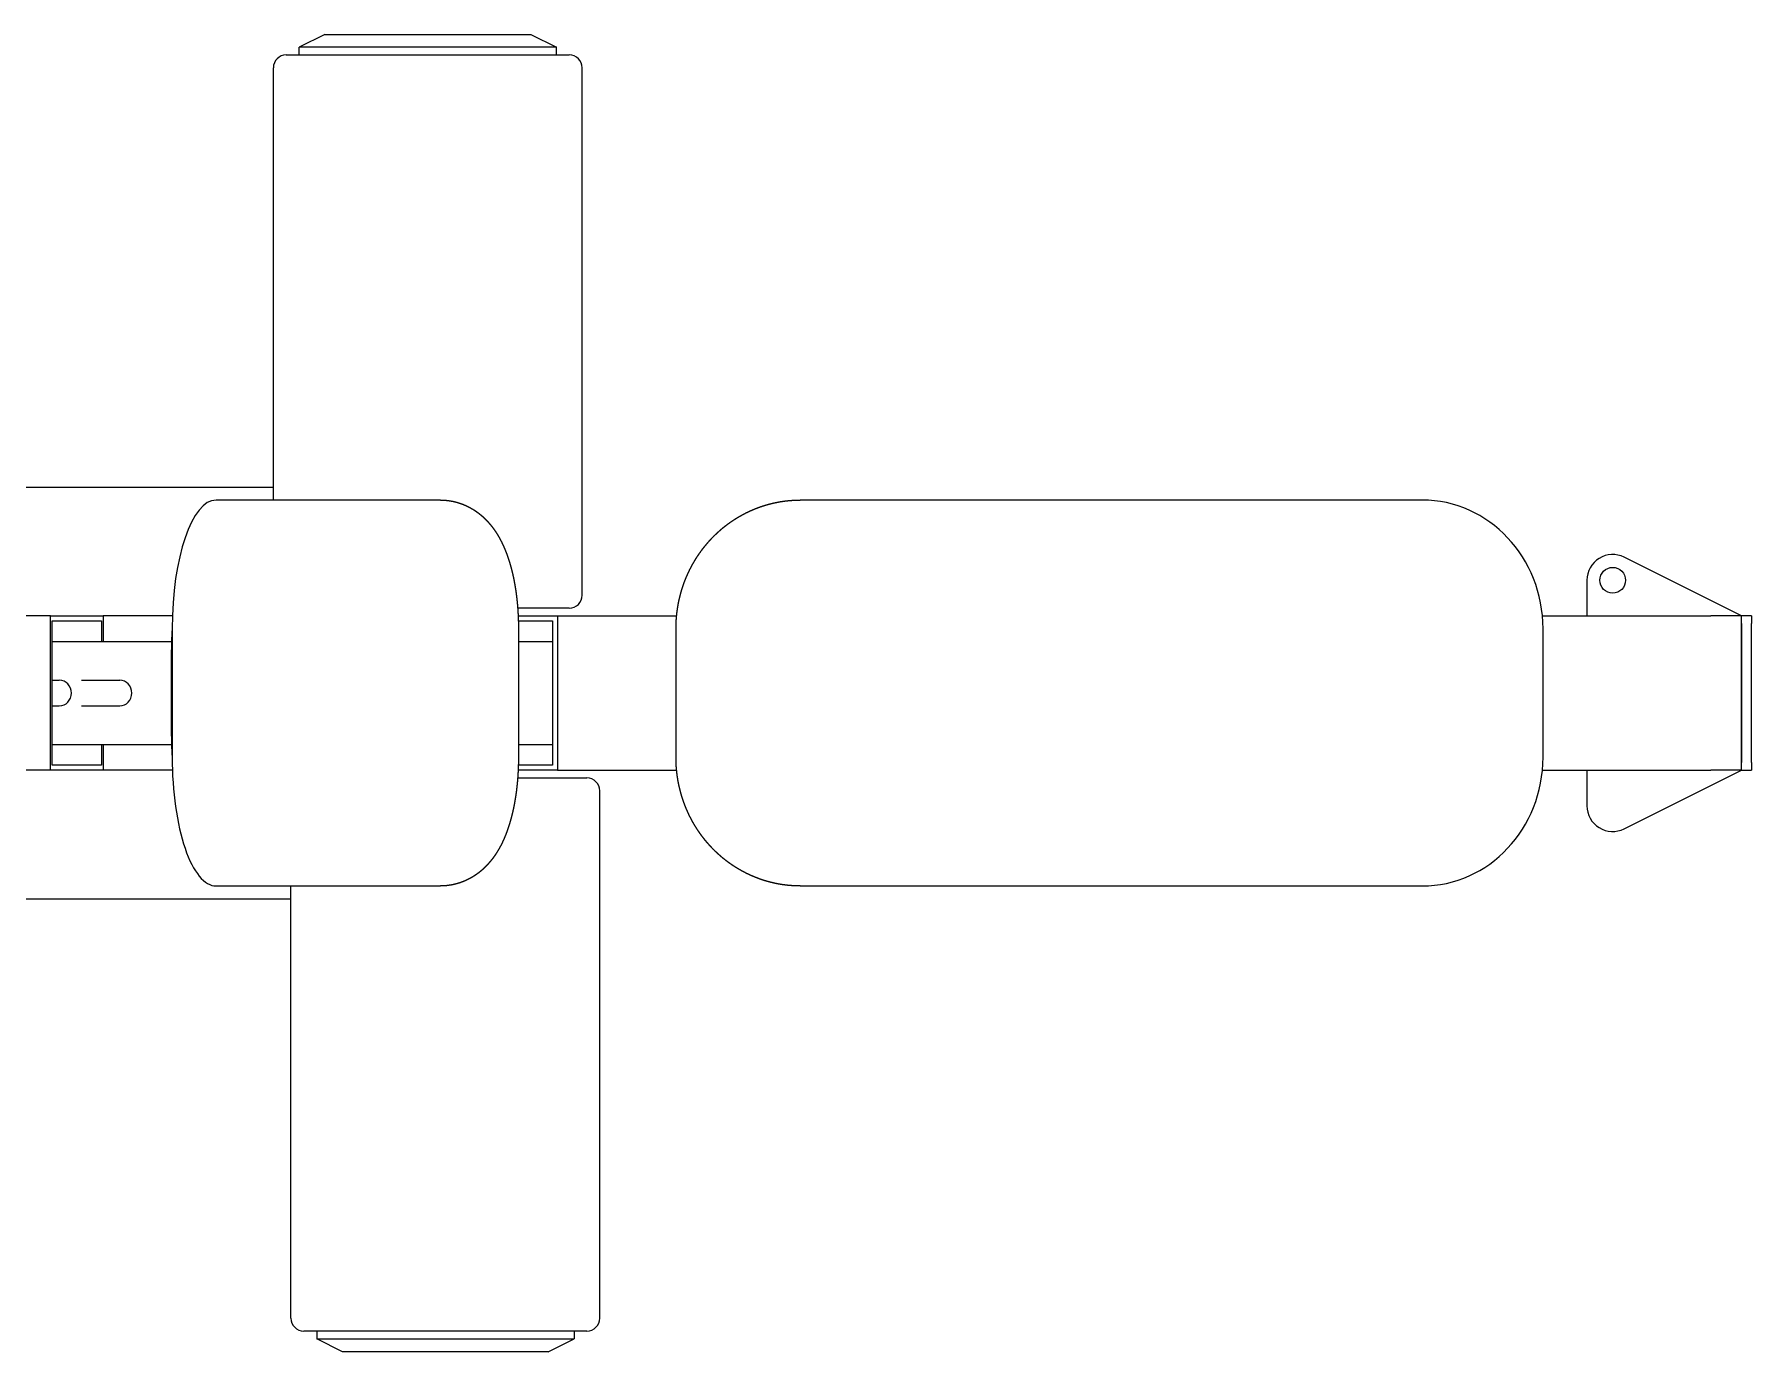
# Model space of a CAD drawing. Header units: millimetres. Extents: x -112665 to -16847, y 30630 to 100849.
# Drawn here: x -92736 to -92069, y 41748 to 42260 of the extents above; entities that cross this region are included whole.
import ezdxf

# ---------------------------------------------------------------- set-up
doc = ezdxf.new("R2010")
doc.units = ezdxf.units.MM
doc.layers.add('equipments', color=36, linetype='Continuous')
doc.layers.add('furniture _san', color=36, linetype='Continuous')

# ---------------------------------------------------------------- blocks, each defined once
blk = doc.blocks.new('Fit17')
at = {"layer": 'equipments'}
for p, q in [((-30, 661.08), (-30, 849.02)), ((30, 661.08), (30, 849.02)), ((-80, 684.98), (-80, 567.64)), ((80, 684.98), (80, 574.48)), ((-30, 661.08), (30, 661.08)), ((-30, 640.56), (-30, 661.08)), ((30, 661.08), (30, 640.56)), ((-28, 660.4), (28, 660.4)), ((-28, 641.25), (-28, 660.4)), ((-20, 660.4), (-20, 614.05)), ((-5, 660.4), (-5, 657.66)), ((5, 660.4), (5, 657.66)), ((20, 660.4), (20, 614.05)), ((28, 660.4), (28, 641.25)), ((-5, 649), (-5, 634.17)), ((5, 649), (5, 634.17)), ((-20, 641.25), (-28, 641.25)), ((28, 641.25), (20, 641.25)), ((-30, 613.71), (-30, 640.56)), ((-20, 640.56), (-30, 640.56)), ((30, 640.56), (20, 640.56)), ((30, 613.71), (30, 640.56)), ((15, 614.13), (-15, 614.13)), ((25, 613.8), (-25, 613.8)), ((-75, 596.7), (-75, 577.9)), ((75, 577.9), (75, 596.7)), ((-75, 577.9), (-75, 509.5)), ((75, 509.5), (75, 577.9)), ((75, 574.48), (243, 574.48)), ((-243, 567.64), (-75, 567.64)), ((248, 569.48), (248, 459.48)), ((-248, 452.64), (-248, 562.64)), ((248, 564.48), (251, 564.48)), ((251, 464.48), (251, 564.48)), ((256, 554.48), (251, 564.48)), ((-256, 547.64), (-251, 557.64)), ((-251, 557.64), (-251, 457.64)), ((-248, 557.64), (-251, 557.64)), ((256, 554.48), (256, 474.48)), ((-256, 467.64), (-256, 547.64)), ((-33, 479.54), (-33, 452.64)), ((-30, 464.06), (-30, 479.35)), ((-28, 465.94), (-28, 479.28)), ((25, 479.24), (-25, 479.24)), ((-20, 479.24), (-20, 465.94)), ((20, 479.24), (20, 465.94)), ((28, 479.28), (28, 465.94)), ((30, 479.35), (30, 464.06)), ((33, 459.48), (33, 479.54)), ((256, 474.48), (251, 464.48)), ((-256, 467.64), (-251, 457.64)), ((30, 464.06), (-30, 464.06)), ((-30, 464.06), (-30, 417.76)), ((28, 465.94), (-28, 465.94)), ((30, 464.06), (30, 417.76)), ((248, 464.48), (251, 464.48)), ((-248, 457.64), (-251, 457.64)), ((38, 454.48), (243, 454.48)), ((-243, 447.64), (-38, 447.64)), ((-25, 418), (25, 418)), ((-75, 369.81), (-75, 134.89)), ((75, 134.89), (75, 369.81)), ((-75, 134.89), (-75, 128.05)), ((75, 128.05), (75, 134.89)), ((-30, 81.3), (-30, 15.92)), ((-25, 81.06), (25, 81.06)), ((30, 81.3), (30, 15.92)), ((-30, 64), (-43.82, 64)), ((43.82, 64), (30, 64)), ((-52.76, 49.53), (-30, 4)), ((30, 4), (52.76, 49.53)), ((-30, 4), (-30, 15.92)), ((30, 4), (30, 15.92)), ((-30, 4), (30, 4)), ((-30, 4), (-30, 0)), ((-27, 0), (-30, 0)), ((27, 4), (-27, 4)), ((-27, 0), (27, 0)), ((30, 0), (30, 4)), ((30, 0), (27, 0))]:
    blk.add_line(p, q, dxfattribs=at)
blk.add_circle((43.82, 54), 5, dxfattribs=at)
for centre, radius, start, end in [((243, 569.48), 5, 359.99998, 89.99998), ((-243, 562.64), 5, 89.99998, 179.99998), ((38, 459.48), 5, 179.99998, 269.99998), ((243, 459.48), 5, 269.99998, 359.99998), ((-243, 452.64), 5, 179.99998, 269.99998), ((-38, 452.64), 5, 269.99998, 359.99998), ((-43.82, 54), 10, 89.99998, 206.56504), ((43.82, 54), 10, 333.43493, 89.99998)]:
    blk.add_arc(centre, radius, start, end, dxfattribs=at)
for centre, major_axis, ratio, start_param, end_param in [((0, 657.66), (5, 0), 0.939693, 3.141593, 6.283185), ((0, 634.17), (5, 0), 0.939693, 3.141593, 6.283185), ((-15, 597.03), (50, 0), 0.34202, 1.570796, 1.770115), ((15, 597.03), (50, 0), 0.34202, 1.371478, 1.570796), ((-25, 596.7), (50, 0), 0.34202, 1.570796, 3.141593), ((25, 596.7), (50, 0), 0.34202, 0, 1.570796), ((-25, 128.05), (50, 0), 0.939693, 3.141593, 4.712389), ((25, 128.05), (50, 0), 0.939693, -1.570796, 0)]:
    blk.add_ellipse(centre, major_axis=major_axis, ratio=ratio, start_param=start_param, end_param=end_param, dxfattribs=at)
for points in [[(-75, 509.16), (-75, 509.5)], [(-74.99, 508.81), (-75, 509.16)], [(-74.98, 508.47), (-74.99, 508.81)], [(-74.96, 508.13), (-74.98, 508.47)], [(-74.94, 507.79), (-74.96, 508.13)], [(-74.91, 507.45), (-74.94, 507.79)], [(-74.88, 507.11), (-74.91, 507.45)], [(74.91, 507.47), (74.87, 507.07)], [(74.94, 507.87), (74.91, 507.47)], [(74.97, 508.28), (74.94, 507.87)], [(74.99, 508.68), (74.97, 508.28)], [(75, 509.09), (74.99, 508.68)], [(75, 509.5), (75, 509.09)], [(-74.84, 506.78), (-74.88, 507.11)], [(-74.8, 506.44), (-74.84, 506.78)], [(-74.75, 506.11), (-74.8, 506.44)], [(-74.7, 505.77), (-74.75, 506.11)], [(-74.61, 505.25), (-74.7, 505.77)], [(-74.51, 504.74), (-74.61, 505.25)], [(-74.4, 504.23), (-74.51, 504.74)], [(-74.28, 503.72), (-74.4, 504.23)], [(-74.15, 503.22), (-74.28, 503.72)], [(-74.01, 502.73), (-74.15, 503.22)], [(-73.86, 502.25), (-74.01, 502.73)], [(-73.7, 501.77), (-73.86, 502.25)], [(-73.53, 501.3), (-73.7, 501.77)], [(-73.36, 500.84), (-73.53, 501.3)], [(-73.17, 500.39), (-73.36, 500.84)], [(73.25, 500.57), (73.09, 500.2)], [(73.4, 500.95), (73.25, 500.57)], [(73.54, 501.33), (73.4, 500.95)], [(73.68, 501.72), (73.54, 501.33)], [(73.8, 502.08), (73.68, 501.72)], [(73.92, 502.44), (73.8, 502.08)], [(74.03, 502.81), (73.92, 502.44)], [(74.14, 503.18), (74.03, 502.81)], [(74.24, 503.55), (74.14, 503.18)], [(74.33, 503.93), (74.24, 503.55)], [(74.42, 504.31), (74.33, 503.93)], [(74.51, 504.7), (74.42, 504.31)], [(74.58, 505.09), (74.51, 504.7)], [(74.65, 505.48), (74.58, 505.09)], [(74.72, 505.87), (74.65, 505.48)], [(74.78, 506.27), (74.72, 505.87)], [(74.83, 506.67), (74.78, 506.27)], [(74.87, 507.07), (74.83, 506.67)], [(-72.99, 499.95), (-73.17, 500.39)], [(-72.79, 499.51), (-72.99, 499.95)], [(-72.59, 499.08), (-72.79, 499.51)], [(-72.38, 498.66), (-72.59, 499.08)], [(-72.17, 498.26), (-72.38, 498.66)], [(-71.95, 497.85), (-72.17, 498.26)], [(-71.73, 497.46), (-71.95, 497.85)], [(-71.5, 497.08), (-71.73, 497.46)], [(-71.27, 496.71), (-71.5, 497.08)], [(-71.05, 496.36), (-71.27, 496.71)], [(-70.83, 496.03), (-71.05, 496.36)], [(-70.6, 495.7), (-70.83, 496.03)], [(-70.38, 495.38), (-70.6, 495.7)], [(-70.15, 495.07), (-70.38, 495.38)], [(-69.92, 494.76), (-70.15, 495.07)], [(-69.69, 494.46), (-69.92, 494.76)], [(-69.45, 494.17), (-69.69, 494.46)], [(-69.22, 493.89), (-69.45, 494.17)], [(-68.98, 493.61), (-69.22, 493.89)], [(69.32, 494.01), (69.04, 493.68)], [(69.59, 494.34), (69.32, 494.01)], [(69.87, 494.69), (69.59, 494.34)], [(70.14, 495.05), (69.87, 494.69)], [(70.34, 495.33), (70.14, 495.05)], [(70.54, 495.61), (70.34, 495.33)], [(70.74, 495.9), (70.54, 495.61)], [(70.94, 496.19), (70.74, 495.9)], [(71.13, 496.49), (70.94, 496.19)], [(71.33, 496.8), (71.13, 496.49)], [(71.52, 497.11), (71.33, 496.8)], [(71.71, 497.43), (71.52, 497.11)], [(71.89, 497.76), (71.71, 497.43)], [(72.08, 498.09), (71.89, 497.76)], [(72.25, 498.42), (72.08, 498.09)], [(72.43, 498.77), (72.25, 498.42)], [(72.6, 499.12), (72.43, 498.77)], [(72.77, 499.47), (72.6, 499.12)], [(72.93, 499.83), (72.77, 499.47)], [(73.09, 500.2), (72.93, 499.83)], [(-68.75, 493.33), (-68.98, 493.61)], [(-68.51, 493.07), (-68.75, 493.33)], [(-68.27, 492.81), (-68.51, 493.07)], [(-68.03, 492.55), (-68.27, 492.81)], [(-67.52, 492.02), (-68.03, 492.55)], [(-67, 491.52), (-67.52, 492.02)], [(-66.48, 491.04), (-67, 491.52)], [(-65.97, 490.59), (-66.48, 491.04)], [(-65.45, 490.15), (-65.97, 490.59)], [(-64.93, 489.73), (-65.45, 490.15)], [(-64.42, 489.33), (-64.93, 489.73)], [(-63.9, 488.95), (-64.42, 489.33)], [(-63.39, 488.58), (-63.9, 488.95)], [(-62.88, 488.23), (-63.39, 488.58)], [(-62.36, 487.9), (-62.88, 488.23)], [(-61.85, 487.57), (-62.36, 487.9)], [(-61.34, 487.26), (-61.85, 487.57)], [(-60.83, 486.96), (-61.34, 487.26)], [(61.33, 487.25), (60.87, 486.98)], [(61.78, 487.53), (61.33, 487.25)], [(62.24, 487.82), (61.78, 487.53)], [(62.7, 488.11), (62.24, 487.82)], [(63.16, 488.42), (62.7, 488.11)], [(63.62, 488.74), (63.16, 488.42)], [(64.08, 489.08), (63.62, 488.74)], [(64.54, 489.42), (64.08, 489.08)], [(64.82, 489.64), (64.54, 489.42)], [(65.1, 489.87), (64.82, 489.64)], [(65.39, 490.09), (65.1, 489.87)], [(65.67, 490.33), (65.39, 490.09)], [(65.95, 490.57), (65.67, 490.33)], [(66.23, 490.82), (65.95, 490.57)], [(66.52, 491.07), (66.23, 490.82)], [(66.8, 491.33), (66.52, 491.07)], [(67.08, 491.6), (66.8, 491.33)], [(67.36, 491.87), (67.08, 491.6)], [(67.64, 492.15), (67.36, 491.87)], [(67.93, 492.44), (67.64, 492.15)], [(68.21, 492.74), (67.93, 492.44)], [(68.49, 493.04), (68.21, 492.74)], [(68.77, 493.35), (68.49, 493.04)], [(69.04, 493.68), (68.77, 493.35)], [(-60.33, 486.67), (-60.83, 486.96)], [(-59.82, 486.39), (-60.33, 486.67)], [(-59.31, 486.12), (-59.82, 486.39)], [(-58.8, 485.86), (-59.31, 486.12)], [(-58.3, 485.61), (-58.8, 485.86)], [(-57.79, 485.37), (-58.3, 485.61)], [(-57.28, 485.14), (-57.79, 485.37)], [(-56.77, 484.91), (-57.28, 485.14)], [(-56.27, 484.69), (-56.77, 484.91)], [(-55.76, 484.47), (-56.27, 484.69)], [(-55.25, 484.27), (-55.76, 484.47)], [(-54.74, 484.07), (-55.25, 484.27)], [(-54.23, 483.87), (-54.74, 484.07)], [(-53.71, 483.68), (-54.23, 483.87)], [(-53.2, 483.5), (-53.71, 483.68)], [(-52.69, 483.32), (-53.2, 483.5)], [(-52.17, 483.14), (-52.69, 483.32)], [(-51.65, 482.98), (-52.17, 483.14)], [(-51.13, 482.81), (-51.65, 482.98)], [(-50.61, 482.65), (-51.13, 482.81)], [(-50.09, 482.5), (-50.61, 482.65)], [(-49.57, 482.35), (-50.09, 482.5)], [(-49.04, 482.2), (-49.57, 482.35)], [(-48.52, 482.06), (-49.04, 482.2)], [(-47.99, 481.92), (-48.52, 482.06)], [(-47.46, 481.79), (-47.99, 481.92)], [(-46.92, 481.66), (-47.46, 481.79)], [(-46.39, 481.53), (-46.92, 481.66)], [(-45.85, 481.41), (-46.39, 481.53)], [(-45.32, 481.29), (-45.85, 481.41)], [(-44.78, 481.17), (-45.32, 481.29)], [(-44.24, 481.06), (-44.78, 481.17)], [(-43.69, 480.95), (-44.24, 481.06)], [(-43.15, 480.85), (-43.69, 480.95)], [(-42.6, 480.75), (-43.15, 480.85)], [(-42.05, 480.65), (-42.6, 480.75)], [(-41.5, 480.56), (-42.05, 480.65)], [(-40.95, 480.47), (-41.5, 480.56)], [(41.68, 480.59), (41.13, 480.5)], [(42.23, 480.68), (41.68, 480.59)], [(42.78, 480.78), (42.23, 480.68)], [(43.32, 480.88), (42.78, 480.78)], [(43.87, 480.99), (43.32, 480.88)], [(44.41, 481.1), (43.87, 480.99)], [(44.95, 481.21), (44.41, 481.1)], [(45.49, 481.33), (44.95, 481.21)], [(46.03, 481.45), (45.49, 481.33)], [(46.56, 481.57), (46.03, 481.45)], [(47.1, 481.7), (46.56, 481.57)], [(47.63, 481.83), (47.1, 481.7)], [(48.16, 481.96), (47.63, 481.83)], [(48.68, 482.1), (48.16, 481.96)], [(49.21, 482.25), (48.68, 482.1)], [(49.74, 482.39), (49.21, 482.25)], [(50.26, 482.55), (49.74, 482.39)], [(50.78, 482.7), (50.26, 482.55)], [(51.3, 482.86), (50.78, 482.7)], [(51.82, 483.03), (51.3, 482.86)], [(52.34, 483.2), (51.82, 483.03)], [(52.85, 483.37), (52.34, 483.2)], [(53.36, 483.56), (52.85, 483.37)], [(53.88, 483.74), (53.36, 483.56)], [(54.39, 483.93), (53.88, 483.74)], [(54.9, 484.13), (54.39, 483.93)], [(55.41, 484.33), (54.9, 484.13)], [(55.87, 484.52), (55.41, 484.33)], [(56.32, 484.71), (55.87, 484.52)], [(56.78, 484.91), (56.32, 484.71)], [(57.23, 485.11), (56.78, 484.91)], [(57.69, 485.32), (57.23, 485.11)], [(58.14, 485.54), (57.69, 485.32)], [(58.6, 485.76), (58.14, 485.54)], [(59.05, 485.99), (58.6, 485.76)], [(59.5, 486.23), (59.05, 485.99)], [(59.96, 486.47), (59.5, 486.23)], [(60.41, 486.72), (59.96, 486.47)], [(60.87, 486.98), (60.41, 486.72)], [(-40.4, 480.38), (-40.95, 480.47)], [(-39.84, 480.3), (-40.4, 480.38)], [(-39.29, 480.22), (-39.84, 480.3)], [(-38.73, 480.14), (-39.29, 480.22)], [(-38.17, 480.06), (-38.73, 480.14)], [(-37.61, 479.99), (-38.17, 480.06)], [(-37.04, 479.93), (-37.61, 479.99)], [(-36.48, 479.86), (-37.04, 479.93)], [(-35.91, 479.8), (-36.48, 479.86)], [(-35.35, 479.74), (-35.91, 479.8)], [(-34.78, 479.69), (-35.35, 479.74)], [(-34.21, 479.64), (-34.78, 479.69)], [(-33.64, 479.59), (-34.21, 479.64)], [(-33.07, 479.54), (-33.64, 479.59)], [(-32.5, 479.5), (-33.07, 479.54)], [(-31.92, 479.46), (-32.5, 479.5)], [(-31.35, 479.43), (-31.92, 479.46)], [(-30.77, 479.39), (-31.35, 479.43)], [(-30.2, 479.36), (-30.77, 479.39)], [(-29.62, 479.34), (-30.2, 479.36)], [(-29.05, 479.31), (-29.62, 479.34)], [(-28.47, 479.29), (-29.05, 479.31)], [(-27.89, 479.28), (-28.47, 479.29)], [(-27.31, 479.26), (-27.89, 479.28)], [(-26.74, 479.25), (-27.31, 479.26)], [(-26.16, 479.24), (-26.74, 479.25)], [(-25.58, 479.24), (-26.16, 479.24)], [(-25, 479.24), (-25.58, 479.24)], [(25.47, 479.24), (25, 479.24)], [(25.93, 479.24), (25.47, 479.24)], [(26.4, 479.25), (25.93, 479.24)], [(26.87, 479.25), (26.4, 479.25)], [(27.33, 479.26), (26.87, 479.25)], [(27.8, 479.27), (27.33, 479.26)], [(28.26, 479.29), (27.8, 479.27)], [(28.73, 479.3), (28.26, 479.29)], [(29.2, 479.32), (28.73, 479.3)], [(29.66, 479.34), (29.2, 479.32)], [(30.12, 479.36), (29.66, 479.34)], [(30.59, 479.38), (30.12, 479.36)], [(31.05, 479.41), (30.59, 479.38)], [(31.52, 479.44), (31.05, 479.41)], [(31.98, 479.46), (31.52, 479.44)], [(32.44, 479.5), (31.98, 479.46)], [(32.9, 479.53), (32.44, 479.5)], [(33.36, 479.56), (32.9, 479.53)], [(33.82, 479.6), (33.36, 479.56)], [(34.39, 479.65), (33.82, 479.6)], [(34.96, 479.7), (34.39, 479.65)], [(35.53, 479.76), (34.96, 479.7)], [(36.1, 479.82), (35.53, 479.76)], [(36.66, 479.88), (36.1, 479.82)], [(37.22, 479.95), (36.66, 479.88)], [(37.79, 480.02), (37.22, 479.95)], [(38.35, 480.09), (37.79, 480.02)], [(38.91, 480.16), (38.35, 480.09)], [(39.46, 480.24), (38.91, 480.16)], [(40.02, 480.32), (39.46, 480.24)], [(40.58, 480.41), (40.02, 480.32)], [(41.13, 480.5), (40.58, 480.41)], [(-45.67, 413.69), (-44.97, 414)], [(-44.97, 414), (-44.26, 414.29)], [(-44.26, 414.29), (-43.54, 414.57)], [(-43.54, 414.57), (-42.82, 414.84)], [(-42.82, 414.84), (-42.1, 415.1)], [(-42.1, 415.1), (-41.37, 415.35)], [(-41.37, 415.35), (-40.65, 415.58)], [(-40.65, 415.58), (-39.91, 415.81)], [(-39.91, 415.81), (-39.18, 416.03)], [(-39.18, 416.03), (-38.44, 416.23)], [(-38.44, 416.23), (-37.69, 416.42)], [(-37.69, 416.42), (-36.95, 416.61)], [(-36.95, 416.61), (-36.2, 416.78)], [(-36.2, 416.78), (-35.45, 416.94)], [(-35.45, 416.94), (-34.7, 417.09)], [(-34.7, 417.09), (-33.95, 417.23)], [(-33.95, 417.23), (-33.19, 417.35)], [(-33.19, 417.35), (-32.43, 417.47)], [(-32.43, 417.47), (-31.67, 417.57)], [(-31.67, 417.57), (-30.91, 417.66)], [(-30.91, 417.66), (-30.15, 417.75)], [(-30.15, 417.75), (-29.39, 417.82)], [(-29.39, 417.82), (-28.62, 417.88)], [(-28.62, 417.88), (-27.86, 417.92)], [(-27.86, 417.92), (-27.09, 417.96)], [(-27.09, 417.96), (-26.33, 417.99)], [(-26.33, 417.99), (-25.56, 418)], [(-25.56, 418), (-25.28, 418)], [(-25.28, 418), (-25, 418)], [(25, 418), (25.77, 418)], [(25.77, 418), (26.53, 417.98)], [(26.53, 417.98), (27.3, 417.95)], [(27.3, 417.95), (28.06, 417.91)], [(28.06, 417.91), (28.83, 417.86)], [(28.83, 417.86), (29.59, 417.8)], [(29.59, 417.8), (30.36, 417.73)], [(30.36, 417.73), (31.12, 417.64)], [(31.12, 417.64), (31.88, 417.54)], [(31.88, 417.54), (32.64, 417.44)], [(32.64, 417.44), (33.39, 417.32)], [(33.39, 417.32), (34.15, 417.19)], [(34.15, 417.19), (34.9, 417.05)], [(34.9, 417.05), (35.66, 416.9)], [(35.66, 416.9), (36.4, 416.73)], [(36.4, 416.73), (37.15, 416.56)], [(37.15, 416.56), (37.9, 416.37)], [(37.9, 416.37), (38.64, 416.18)], [(38.64, 416.18), (39.38, 415.97)], [(39.38, 415.97), (40.11, 415.75)], [(40.11, 415.75), (40.84, 415.52)], [(40.84, 415.52), (41.57, 415.28)], [(41.57, 415.28), (42.3, 415.03)], [(42.3, 415.03), (43.02, 414.77)], [(43.02, 414.77), (43.74, 414.49)], [(43.74, 414.49), (44.45, 414.21)], [(44.45, 414.21), (45.16, 413.92)], [(45.16, 413.92), (45.86, 413.61)], [(-56.84, 406.98), (-56.23, 407.45)], [(-56.23, 407.45), (-55.62, 407.92)], [(-55.62, 407.92), (-55, 408.37)], [(-55, 408.37), (-54.37, 408.82)], [(-54.37, 408.82), (-53.74, 409.25)], [(-53.74, 409.25), (-53.1, 409.68)], [(-53.1, 409.68), (-52.45, 410.1)], [(-52.45, 410.1), (-51.8, 410.5)], [(-51.8, 410.5), (-51.14, 410.9)], [(-51.14, 410.9), (-50.48, 411.28)], [(-50.48, 411.28), (-49.8, 411.66)], [(-49.8, 411.66), (-49.13, 412.02)], [(-49.13, 412.02), (-48.45, 412.38)], [(-48.45, 412.38), (-47.76, 412.72)], [(-47.76, 412.72), (-47.07, 413.06)], [(-47.07, 413.06), (-46.37, 413.38)], [(-46.37, 413.38), (-45.67, 413.69)], [(45.86, 413.61), (46.56, 413.3)], [(46.56, 413.3), (47.26, 412.97)], [(47.26, 412.97), (47.95, 412.63)], [(47.95, 412.63), (48.63, 412.28)], [(48.63, 412.28), (49.31, 411.93)], [(49.31, 411.93), (49.99, 411.56)], [(49.99, 411.56), (50.66, 411.18)], [(50.66, 411.18), (51.32, 410.79)], [(51.32, 410.79), (51.98, 410.39)], [(51.98, 410.39), (52.63, 409.98)], [(52.63, 409.98), (53.27, 409.56)], [(53.27, 409.56), (53.91, 409.14)], [(53.91, 409.14), (54.54, 408.7)], [(54.54, 408.7), (55.17, 408.25)], [(55.17, 408.25), (55.79, 407.79)], [(55.79, 407.79), (56.4, 407.32)], [(56.4, 407.32), (57, 406.85)], [(-64, 399.98), (-63.5, 400.57)], [(-63.5, 400.57), (-62.99, 401.15)], [(-62.99, 401.15), (-62.47, 401.73)], [(-62.47, 401.73), (-61.95, 402.29)], [(-61.95, 402.29), (-61.41, 402.85)], [(-61.41, 402.85), (-60.87, 403.39)], [(-60.87, 403.39), (-60.32, 403.93)], [(-60.32, 403.93), (-59.76, 404.46)], [(-59.76, 404.46), (-59.19, 404.98)], [(-59.19, 404.98), (-58.61, 405.5)], [(-58.61, 405.5), (-58.03, 406)], [(-58.03, 406), (-57.44, 406.49)], [(-57.44, 406.49), (-56.84, 406.98)], [(57, 406.85), (57.6, 406.36)], [(57.6, 406.36), (58.19, 405.86)], [(58.19, 405.86), (58.77, 405.36)], [(58.77, 405.36), (59.34, 404.84)], [(59.34, 404.84), (59.91, 404.32)], [(59.91, 404.32), (60.47, 403.79)], [(60.47, 403.79), (61.02, 403.25)], [(61.02, 403.25), (61.56, 402.7)], [(61.56, 402.7), (62.09, 402.14)], [(62.09, 402.14), (62.61, 401.57)], [(62.61, 401.57), (63.13, 401)], [(63.13, 401), (63.63, 400.41)], [(-68.41, 393.74), (-68.01, 394.39)], [(-68.01, 394.39), (-67.61, 395.04)], [(-67.61, 395.04), (-67.19, 395.68)], [(-67.19, 395.68), (-66.77, 396.31)], [(-66.77, 396.31), (-66.33, 396.94)], [(-66.33, 396.94), (-65.89, 397.56)], [(-65.89, 397.56), (-65.43, 398.17)], [(-65.43, 398.17), (-64.96, 398.78)], [(-64.96, 398.78), (-64.48, 399.39)], [(-64.48, 399.39), (-64, 399.98)], [(63.63, 400.41), (64.13, 399.82)], [(64.13, 399.82), (64.62, 399.22)], [(64.62, 399.22), (65.09, 398.62)], [(65.09, 398.62), (65.56, 398)], [(65.56, 398), (66.02, 397.38)], [(66.02, 397.38), (66.47, 396.75)], [(66.47, 396.75), (66.9, 396.11)], [(66.9, 396.11), (67.33, 395.47)], [(67.33, 395.47), (67.75, 394.81)], [(67.75, 394.81), (68.16, 394.16)], [(68.16, 394.16), (68.55, 393.49)], [(-71.76, 386.88), (-71.47, 387.59)], [(-71.47, 387.59), (-71.18, 388.3)], [(-71.18, 388.3), (-70.87, 389)], [(-70.87, 389), (-70.55, 389.69)], [(-70.55, 389.69), (-70.22, 390.38)], [(-70.22, 390.38), (-69.88, 391.06)], [(-69.88, 391.06), (-69.53, 391.74)], [(-69.53, 391.74), (-69.16, 392.41)], [(-69.16, 392.41), (-68.79, 393.08)], [(-68.79, 393.08), (-68.41, 393.74)], [(68.55, 393.49), (68.94, 392.82)], [(68.94, 392.82), (69.31, 392.14)], [(69.31, 392.14), (69.68, 391.46)], [(69.68, 391.46), (70.03, 390.77)], [(70.03, 390.77), (70.37, 390.07)], [(70.37, 390.07), (70.7, 389.37)], [(70.7, 389.37), (71.02, 388.67)], [(71.02, 388.67), (71.32, 387.95)], [(71.32, 387.95), (71.62, 387.24)], [(71.62, 387.24), (71.9, 386.52)], [(-73.79, 380.35), (-73.61, 381.09)], [(-73.61, 381.09), (-73.42, 381.82)], [(-73.42, 381.82), (-73.22, 382.56)], [(-73.22, 382.56), (-73.01, 383.28)], [(-73.01, 383.28), (-72.78, 384.01)], [(-72.78, 384.01), (-72.55, 384.73)], [(-72.55, 384.73), (-72.3, 385.45)], [(-72.3, 385.45), (-72.03, 386.17)], [(-72.03, 386.17), (-71.76, 386.88)], [(71.9, 386.52), (72.17, 385.79)], [(72.17, 385.79), (72.43, 385.06)], [(72.43, 385.06), (72.68, 384.33)], [(72.68, 384.33), (72.91, 383.6)], [(72.91, 383.6), (73.13, 382.87)], [(73.13, 382.87), (73.34, 382.13)], [(73.34, 382.13), (73.54, 381.39)], [(73.54, 381.39), (73.72, 380.65)], [(73.72, 380.65), (73.89, 379.91)], [(-74.84, 373.61), (-74.78, 374.36)], [(-74.78, 374.36), (-74.7, 375.12)], [(-74.7, 375.12), (-74.6, 375.87)], [(-74.6, 375.87), (-74.5, 376.62)], [(-74.5, 376.62), (-74.38, 377.37)], [(-74.38, 377.37), (-74.25, 378.12)], [(-74.25, 378.12), (-74.11, 378.87)], [(-74.11, 378.87), (-73.96, 379.61)], [(-73.96, 379.61), (-73.79, 380.35)], [(73.89, 379.91), (74.05, 379.16)], [(74.05, 379.16), (74.2, 378.4)], [(74.2, 378.4), (74.33, 377.65)], [(74.33, 377.65), (74.46, 376.89)], [(74.46, 376.89), (74.57, 376.14)], [(74.57, 376.14), (74.67, 375.38)], [(74.67, 375.38), (74.75, 374.61)], [(74.75, 374.61), (74.82, 373.85)], [(74.82, 373.85), (74.88, 373.09)], [(-75, 369.81), (-74.99, 370.57)], [(-74.99, 370.57), (-74.98, 371.33)], [(-74.98, 371.33), (-74.94, 372.09)], [(-74.94, 372.09), (-74.9, 372.85)], [(-74.9, 372.85), (-74.84, 373.61)], [(74.88, 373.09), (74.93, 372.32)], [(74.93, 372.32), (74.97, 371.56)], [(74.97, 371.56), (74.99, 370.79)], [(74.99, 370.79), (75, 370.02)], [(75, 370.02), (75, 369.81)]]:
    blk.add_open_spline(points, degree=1, dxfattribs=at)

msp = doc.modelspace()

# ---------------------------------------------------------------- block references
at = {"layer": 'furniture _san', "rotation": 90}
msp.add_blockref('Fit17', (-92068.62, 42004.3), dxfattribs=at)

doc.saveas('drawing.dxf')
